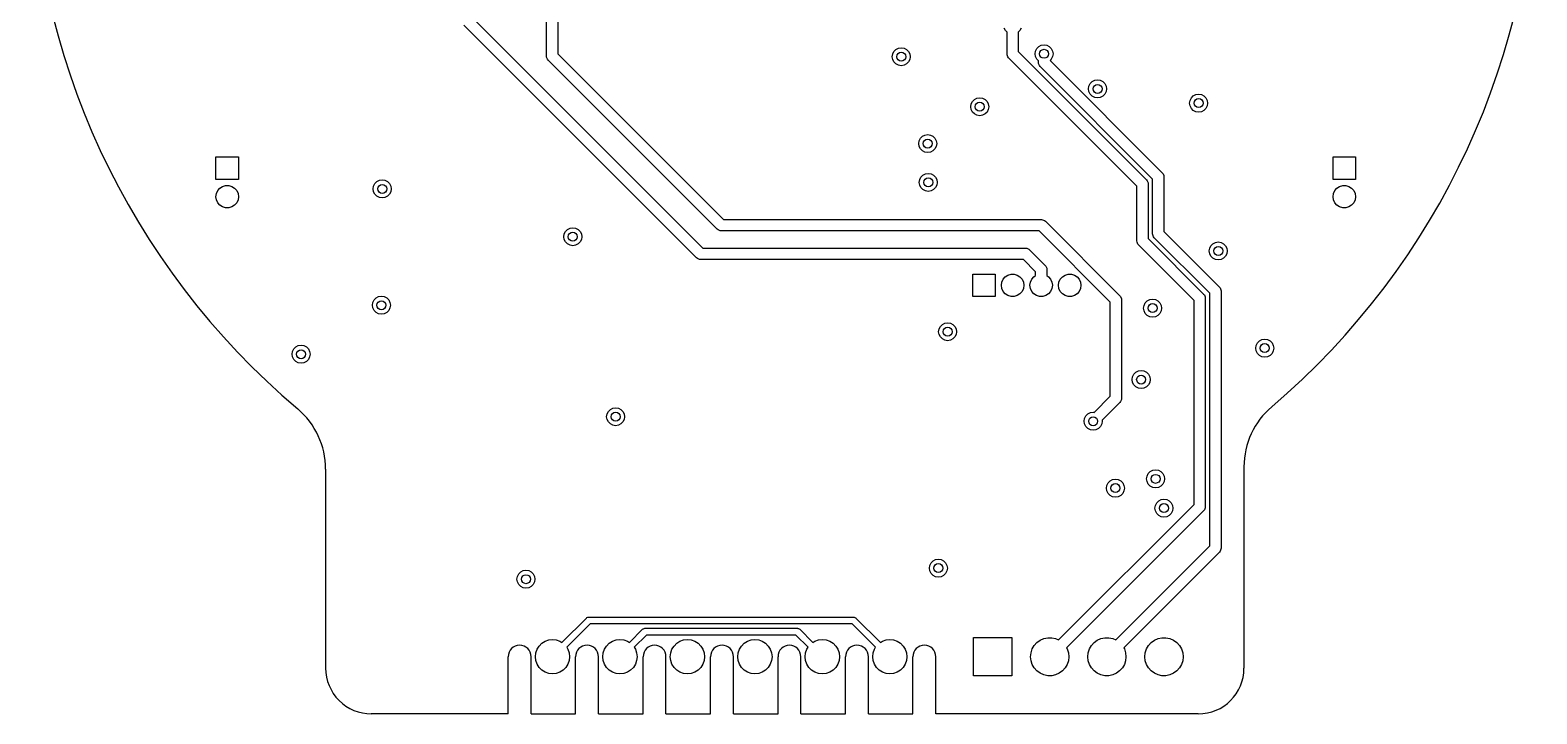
# Model space of a CAD drawing. Extents: x 116 to 183, y -110.2 to -37.6.
# Drawn here: x 116 to 183, y -110.2 to -79.8 of the extents above; entities that cross this region are included whole.
import ezdxf

# ---------------------------------------------------------------- set-up
doc = ezdxf.new("R2010")
doc.units = 0
doc.layers.add('BLACK', color=7, linetype='CONTINUOUS')

msp = doc.modelspace()

# ---------------------------------------------------------------- linework, layer by layer
at = {"layer": 'BLACK', "linetype": 'CONTINUOUS'}
for p, q in [((138.914091, -80.998091), (138.914091, -76.435909)), ((139.414091, -76.597768), (139.414091, -80.894537)), ((145.587223, -89.965777), (135.241013, -79.619567)), ((135.741406, -79.412852), (145.867554, -89.539)), ((159.315393, -79.864114), (159.258577, -79.752607)), ((159.389, -79.937721), (159.315393, -79.864114)), ((159.389, -80.899), (159.389, -79.937721)), ((159.962607, -79.864114), (159.889, -79.937721)), ((159.889, -79.937721), (159.889, -80.795446)), ((160.019423, -79.752607), (159.962607, -79.864114)), ((138.918895, -81.046864), (138.914091, -80.998091)), ((138.956224, -81.136984), (138.918895, -81.046864)), ((139.414091, -80.894537), (146.788553, -88.269)), ((154.286, -81.026), (154.305577, -80.902393)), ((154.305577, -81.149607), (154.286, -81.026)), ((154.305577, -80.902393), (154.362393, -80.790886)), ((154.362393, -80.790886), (154.450886, -80.702393)), ((154.450886, -80.702393), (154.562393, -80.645577)), ((154.562393, -80.645577), (154.686, -80.626)), ((154.686, -80.626), (154.809607, -80.645577)), ((154.809607, -80.645577), (154.921114, -80.702393)), ((154.921114, -80.702393), (155.009607, -80.790886)), ((155.009607, -80.790886), (155.066423, -80.902393)), ((155.066423, -80.902393), (155.086, -81.026)), ((155.086, -81.026), (155.066423, -81.149607)), ((159.393804, -80.947773), (159.389, -80.899)), ((159.431133, -81.037893), (159.393804, -80.947773)), ((159.431137, -81.037897), (159.431133, -81.037893)), ((159.462223, -81.075777), (159.431137, -81.037897)), ((159.889, -80.795446), (165.592777, -86.499223)), ((160.636, -80.899), (160.655577, -80.775393)), ((160.655577, -81.022607), (160.636, -80.899)), ((160.655577, -80.775393), (160.712393, -80.663886)), ((160.712393, -81.134114), (160.655577, -81.022607)), ((160.712393, -80.663886), (160.800886, -80.575393)), ((160.800886, -80.575393), (160.912393, -80.518577)), ((160.912393, -80.518577), (161.036, -80.499)), ((161.036, -80.499), (161.159607, -80.518577)), ((161.159607, -80.518577), (161.271114, -80.575393)), ((161.271114, -80.575393), (161.359607, -80.663886)), ((161.359607, -80.663886), (161.416423, -80.775393)), ((161.416423, -81.022607), (161.359607, -81.134114)), ((161.416423, -80.775393), (161.436, -80.899)), ((161.436, -80.899), (161.416423, -81.022607)), ((138.956228, -81.136988), (138.956224, -81.136984)), ((138.987314, -81.174868), (138.956228, -81.136988)), ((146.508224, -88.695777), (138.987314, -81.174868)), ((154.362393, -81.261114), (154.305577, -81.149607)), ((154.450886, -81.349607), (154.362393, -81.261114)), ((154.562393, -81.406423), (154.450886, -81.349607)), ((154.686, -81.426), (154.562393, -81.406423)), ((154.809607, -81.406423), (154.686, -81.426)), ((154.921114, -81.349607), (154.809607, -81.406423)), ((155.009607, -81.261114), (154.921114, -81.349607)), ((155.066423, -81.149607), (155.009607, -81.261114)), ((165.166, -86.779554), (159.462223, -81.075777)), ((160.786, -81.207721), (160.712393, -81.134114)), ((160.786, -81.28), (160.786, -81.207721)), ((160.790804, -81.328773), (160.786, -81.28)), ((160.828133, -81.418893), (160.790804, -81.328773)), ((160.828137, -81.418897), (160.828133, -81.418893)), ((160.859223, -81.456777), (160.828137, -81.418897)), ((165.866, -86.463554), (160.859223, -81.456777)), ((161.359607, -81.134114), (161.301637, -81.192083)), ((161.301637, -81.192083), (166.292777, -86.183223)), ((163.015041, -82.456959), (163.034618, -82.333352)), ((163.034618, -82.333352), (163.091434, -82.221845)), ((163.091434, -82.221845), (163.179927, -82.133352)), ((163.179927, -82.133352), (163.291434, -82.076536)), ((163.291434, -82.076536), (163.415041, -82.056959)), ((163.415041, -82.056959), (163.538648, -82.076536)), ((163.538648, -82.076536), (163.650155, -82.133352)), ((163.650155, -82.133352), (163.738648, -82.221845)), ((163.738648, -82.221845), (163.795464, -82.333352)), ((163.795464, -82.333352), (163.815041, -82.456959)), ((157.796577, -83.126393), (157.853393, -83.014886)), ((157.853393, -83.014886), (157.941886, -82.926393)), ((157.941886, -82.926393), (158.053393, -82.869577)), ((158.053393, -82.869577), (158.177, -82.85)), ((158.177, -82.85), (158.300607, -82.869577)), ((158.300607, -82.869577), (158.412114, -82.926393)), ((158.412114, -82.926393), (158.500607, -83.014886)), ((158.500607, -83.014886), (158.557423, -83.126393)), ((163.034618, -82.580566), (163.015041, -82.456959)), ((163.091434, -82.692073), (163.034618, -82.580566)), ((163.179927, -82.780566), (163.091434, -82.692073)), ((163.291434, -82.837382), (163.179927, -82.780566)), ((163.415041, -82.856959), (163.291434, -82.837382)), ((163.538648, -82.837382), (163.415041, -82.856959)), ((163.650155, -82.780566), (163.538648, -82.837382)), ((163.738648, -82.692073), (163.650155, -82.780566)), ((163.795464, -82.580566), (163.738648, -82.692073)), ((163.815041, -82.456959), (163.795464, -82.580566)), ((167.5095, -83.0905), (167.529077, -82.966893)), ((167.529077, -82.966893), (167.585893, -82.855386)), ((167.585893, -82.855386), (167.674386, -82.766893)), ((167.674386, -82.766893), (167.785893, -82.710077)), ((167.785893, -82.710077), (167.9095, -82.6905)), ((167.9095, -82.6905), (168.033107, -82.710077)), ((168.033107, -82.710077), (168.144614, -82.766893)), ((168.144614, -82.766893), (168.233107, -82.855386)), ((168.233107, -82.855386), (168.289923, -82.966893)), ((168.289923, -82.966893), (168.3095, -83.0905)), ((157.777, -83.25), (157.796577, -83.126393)), ((157.796577, -83.373607), (157.777, -83.25)), ((157.853393, -83.485114), (157.796577, -83.373607)), ((157.941886, -83.573607), (157.853393, -83.485114)), ((158.053393, -83.630423), (157.941886, -83.573607)), ((158.177, -83.65), (158.053393, -83.630423)), ((158.300607, -83.630423), (158.177, -83.65)), ((158.412114, -83.573607), (158.300607, -83.630423)), ((158.500607, -83.485114), (158.412114, -83.573607)), ((158.557423, -83.373607), (158.500607, -83.485114)), ((158.557423, -83.126393), (158.577, -83.25)), ((158.577, -83.25), (158.557423, -83.373607)), ((167.529077, -83.214107), (167.5095, -83.0905)), ((167.585893, -83.325614), (167.529077, -83.214107)), ((167.674386, -83.414107), (167.585893, -83.325614)), ((167.785893, -83.470923), (167.674386, -83.414107)), ((167.9095, -83.4905), (167.785893, -83.470923)), ((168.033107, -83.470923), (167.9095, -83.4905)), ((168.144614, -83.414107), (168.033107, -83.470923)), ((168.233107, -83.325614), (168.144614, -83.414107)), ((168.289923, -83.214107), (168.233107, -83.325614)), ((168.3095, -83.0905), (168.289923, -83.214107)), ((155.4625, -84.8875), (155.482077, -84.763893)), ((155.482077, -85.011107), (155.4625, -84.8875)), ((155.482077, -84.763893), (155.538893, -84.652386)), ((155.538893, -85.122614), (155.482077, -85.011107)), ((155.538893, -84.652386), (155.627386, -84.563893)), ((155.627386, -84.563893), (155.738893, -84.507077)), ((155.738893, -84.507077), (155.8625, -84.4875)), ((155.8625, -84.4875), (155.986107, -84.507077)), ((155.986107, -84.507077), (156.097614, -84.563893)), ((156.097614, -84.563893), (156.186107, -84.652386)), ((156.186107, -84.652386), (156.242923, -84.763893)), ((156.242923, -85.011107), (156.186107, -85.122614)), ((156.242923, -84.763893), (156.2625, -84.8875)), ((156.2625, -84.8875), (156.242923, -85.011107)), ((124.214, -86.479), (124.214, -85.479)), ((124.214, -85.479), (125.214, -85.479)), ((125.214, -85.479), (125.214, -86.479)), ((155.627386, -85.211107), (155.538893, -85.122614)), ((155.738893, -85.267923), (155.627386, -85.211107)), ((155.8625, -85.2875), (155.738893, -85.267923)), ((155.986107, -85.267923), (155.8625, -85.2875)), ((156.097614, -85.211107), (155.986107, -85.267923)), ((156.186107, -85.122614), (156.097614, -85.211107)), ((173.887, -86.479), (173.887, -85.479)), ((173.887, -85.479), (174.887, -85.479)), ((174.887, -85.479), (174.887, -86.479)), ((155.507077, -86.488893), (155.563893, -86.377386)), ((155.563893, -86.377386), (155.652386, -86.288893)), ((155.652386, -86.288893), (155.763893, -86.232077)), ((155.763893, -86.232077), (155.8875, -86.2125)), ((155.8875, -86.2125), (156.011107, -86.232077)), ((156.011107, -86.232077), (156.122614, -86.288893)), ((156.122614, -86.288893), (156.211107, -86.377386)), ((156.211107, -86.377386), (156.267923, -86.488893)), ((166.292777, -86.183223), (166.323868, -86.221108)), ((166.323868, -86.221108), (166.328411, -86.232077)), ((166.328411, -86.232077), (166.361196, -86.311227)), ((166.361196, -86.311227), (166.366, -86.36)), ((166.366, -86.36), (166.366, -88.796446)), ((125.214, -86.479), (124.214, -86.479)), ((124.234254, -87.108134), (124.293373, -86.97868)), ((124.293373, -86.97868), (124.38657, -86.871125)), ((124.38657, -86.871125), (124.506292, -86.794184)), ((124.506292, -86.794184), (124.642843, -86.754089)), ((124.642843, -86.754089), (124.785157, -86.754089)), ((124.785157, -86.754089), (124.921708, -86.794184)), ((124.921708, -86.794184), (125.04143, -86.871125)), ((125.04143, -86.871125), (125.134627, -86.97868)), ((125.134627, -86.97868), (125.193746, -87.108134)), ((131.205686, -86.902231), (131.225263, -86.778624)), ((131.225263, -87.025838), (131.205686, -86.902231)), ((131.225263, -86.778624), (131.282079, -86.667117)), ((131.282079, -87.137345), (131.225263, -87.025838)), ((131.282079, -86.667117), (131.370572, -86.578624)), ((131.370572, -86.578624), (131.482079, -86.521808)), ((131.482079, -86.521808), (131.605686, -86.502231)), ((131.605686, -86.502231), (131.729293, -86.521808)), ((131.729293, -86.521808), (131.8408, -86.578624)), ((131.8408, -86.578624), (131.929293, -86.667117)), ((131.929293, -86.667117), (131.986109, -86.778624)), ((131.986109, -87.025838), (131.929293, -87.137345)), ((131.986109, -86.778624), (132.005686, -86.902231)), ((132.005686, -86.902231), (131.986109, -87.025838)), ((155.4875, -86.6125), (155.507077, -86.488893)), ((155.507077, -86.736107), (155.4875, -86.6125)), ((155.563893, -86.847614), (155.507077, -86.736107)), ((155.652386, -86.936107), (155.563893, -86.847614)), ((155.763893, -86.992923), (155.652386, -86.936107)), ((155.8875, -87.0125), (155.763893, -86.992923)), ((156.011107, -86.992923), (155.8875, -87.0125)), ((156.122614, -86.936107), (156.011107, -86.992923)), ((156.211107, -86.847614), (156.122614, -86.936107)), ((156.267923, -86.736107), (156.211107, -86.847614)), ((156.267923, -86.488893), (156.2875, -86.6125)), ((156.2875, -86.6125), (156.267923, -86.736107)), ((165.166, -89.216), (165.166, -86.779554)), ((165.592777, -86.499223), (165.623868, -86.537108)), ((165.623868, -86.537108), (165.661197, -86.627228)), ((165.661197, -86.627228), (165.661197, -86.627237)), ((165.661197, -86.627237), (165.666, -86.676)), ((165.666, -86.676), (165.666, -89.112446)), ((165.866, -88.9), (165.866, -86.463554)), ((174.887, -86.479), (173.887, -86.479)), ((173.907254, -87.108134), (173.966373, -86.97868)), ((173.966373, -86.97868), (174.05957, -86.871125)), ((174.05957, -86.871125), (174.179292, -86.794184)), ((174.179292, -86.794184), (174.315843, -86.754089)), ((174.315843, -86.754089), (174.458157, -86.754089)), ((174.458157, -86.754089), (174.594708, -86.794184)), ((174.594708, -86.794184), (174.71443, -86.871125)), ((174.71443, -86.871125), (174.807627, -86.97868)), ((174.807627, -86.97868), (174.866746, -87.108134)), ((124.214, -87.249), (124.234254, -87.108134)), ((124.234254, -87.389866), (124.214, -87.249)), ((124.293373, -87.51932), (124.234254, -87.389866)), ((124.38657, -87.626875), (124.293373, -87.51932)), ((124.506292, -87.703816), (124.38657, -87.626875)), ((124.642843, -87.743911), (124.506292, -87.703816)), ((124.785157, -87.743911), (124.642843, -87.743911)), ((124.921708, -87.703816), (124.785157, -87.743911)), ((125.04143, -87.626875), (124.921708, -87.703816)), ((125.134627, -87.51932), (125.04143, -87.626875)), ((125.193746, -87.389866), (125.134627, -87.51932)), ((125.193746, -87.108134), (125.214, -87.249)), ((125.214, -87.249), (125.193746, -87.389866)), ((131.370572, -87.225838), (131.282079, -87.137345)), ((131.482079, -87.282654), (131.370572, -87.225838)), ((131.605686, -87.302231), (131.482079, -87.282654)), ((131.729293, -87.282654), (131.605686, -87.302231)), ((131.8408, -87.225838), (131.729293, -87.282654)), ((131.929293, -87.137345), (131.8408, -87.225838)), ((173.887, -87.249), (173.907254, -87.108134)), ((173.907254, -87.389866), (173.887, -87.249)), ((173.966373, -87.51932), (173.907254, -87.389866)), ((174.05957, -87.626875), (173.966373, -87.51932)), ((174.179292, -87.703816), (174.05957, -87.626875)), ((174.315843, -87.743911), (174.179292, -87.703816)), ((174.458157, -87.743911), (174.315843, -87.743911)), ((174.594708, -87.703816), (174.458157, -87.743911)), ((174.71443, -87.626875), (174.594708, -87.703816)), ((174.807627, -87.51932), (174.71443, -87.626875)), ((174.866746, -87.389866), (174.807627, -87.51932)), ((174.866746, -87.108134), (174.887, -87.249)), ((174.887, -87.249), (174.866746, -87.389866)), ((146.788553, -88.269), (160.919, -88.269)), ((160.919, -88.269), (160.967773, -88.273804)), ((160.967773, -88.273804), (161.057893, -88.311133)), ((161.057893, -88.311133), (161.057897, -88.311137)), ((161.057897, -88.311137), (161.095777, -88.342223)), ((161.095777, -88.342223), (164.408276, -91.654723)), ((139.681, -89.027), (139.700577, -88.903393)), ((139.700577, -89.150607), (139.681, -89.027)), ((139.700577, -88.903393), (139.757393, -88.791886)), ((139.757393, -88.791886), (139.845886, -88.703393)), ((139.845886, -88.703393), (139.957393, -88.646577)), ((139.957393, -88.646577), (140.081, -88.627)), ((140.081, -88.627), (140.204607, -88.646577)), ((140.204607, -88.646577), (140.316114, -88.703393)), ((140.316114, -88.703393), (140.404607, -88.791886)), ((140.404607, -88.791886), (140.461423, -88.903393)), ((140.461423, -88.903393), (140.481, -89.027)), ((140.481, -89.027), (140.461423, -89.150607)), ((146.546108, -88.726868), (146.508224, -88.695777)), ((146.636228, -88.764197), (146.546108, -88.726868)), ((146.636237, -88.764197), (146.636228, -88.764197)), ((146.685, -88.769), (146.636237, -88.764197)), ((160.815446, -88.769), (146.685, -88.769)), ((163.9815, -91.935053), (160.815446, -88.769)), ((165.870804, -88.948773), (165.866, -88.9)), ((165.908133, -89.038893), (165.870804, -88.948773)), ((165.908137, -89.038897), (165.908133, -89.038893)), ((165.939223, -89.076777), (165.908137, -89.038897)), ((168.406, -91.543553), (165.939223, -89.076777)), ((166.366, -88.796446), (168.832776, -91.263223)), ((139.757393, -89.262114), (139.700577, -89.150607)), ((139.845886, -89.350607), (139.757393, -89.262114)), ((139.957393, -89.407423), (139.845886, -89.350607)), ((140.081, -89.427), (139.957393, -89.407423)), ((140.204607, -89.407423), (140.081, -89.427)), ((140.316114, -89.350607), (140.204607, -89.407423)), ((140.404607, -89.262114), (140.316114, -89.350607)), ((140.461423, -89.150607), (140.404607, -89.262114)), ((145.867554, -89.539), (160.219106, -89.539)), ((160.219106, -89.539), (160.267879, -89.543804)), ((160.267879, -89.543804), (160.357999, -89.581133)), ((160.357999, -89.581133), (160.358003, -89.581137)), ((160.358003, -89.581137), (160.395883, -89.612223)), ((160.395883, -89.612223), (161.085776, -90.302117)), ((165.170804, -89.264773), (165.166, -89.216)), ((165.208133, -89.354893), (165.170804, -89.264773)), ((165.208137, -89.354897), (165.208133, -89.354893)), ((165.239223, -89.392777), (165.208137, -89.354897)), ((167.706, -91.859553), (165.239223, -89.392777)), ((165.666, -89.112446), (168.132776, -91.579223)), ((168.383, -89.662), (168.402577, -89.538393)), ((168.402577, -89.785607), (168.383, -89.662)), ((168.402577, -89.538393), (168.459393, -89.426886)), ((168.459393, -89.426886), (168.547886, -89.338393)), ((168.547886, -89.338393), (168.659393, -89.281577)), ((168.659393, -89.281577), (168.783, -89.262)), ((168.783, -89.262), (168.906607, -89.281577)), ((168.906607, -89.281577), (169.018114, -89.338393)), ((169.018114, -89.338393), (169.106607, -89.426886)), ((169.106607, -89.426886), (169.163423, -89.538393)), ((169.163423, -89.538393), (169.183, -89.662)), ((169.183, -89.662), (169.163423, -89.785607)), ((145.625102, -89.996862), (145.587223, -89.965777)), ((145.625107, -89.996867), (145.625102, -89.996862)), ((145.715227, -90.034196), (145.625107, -89.996867)), ((145.764, -90.039), (145.715227, -90.034196)), ((160.115552, -90.039), (145.764, -90.039)), ((160.659, -90.582447), (160.115552, -90.039)), ((161.085776, -90.302117), (161.116862, -90.339996)), ((161.116862, -90.339996), (161.116867, -90.340001)), ((161.116867, -90.340001), (161.154196, -90.430121)), ((161.154196, -90.430121), (161.159, -90.478894)), ((168.459393, -89.897114), (168.402577, -89.785607)), ((168.547886, -89.985607), (168.459393, -89.897114)), ((168.659393, -90.042423), (168.547886, -89.985607)), ((168.783, -90.062), (168.659393, -90.042423)), ((168.906607, -90.042423), (168.783, -90.062)), ((169.018114, -89.985607), (168.906607, -90.042423)), ((169.106607, -89.897114), (169.018114, -89.985607)), ((169.163423, -89.785607), (169.106607, -89.897114)), ((157.869, -91.686), (157.869, -90.686)), ((157.869, -90.686), (158.869, -90.686)), ((158.869, -90.686), (158.869, -91.686)), ((159.139, -91.186), (159.159254, -91.045134)), ((159.159254, -91.045134), (159.218373, -90.91568)), ((159.218373, -90.91568), (159.31157, -90.808125)), ((159.31157, -90.808125), (159.431292, -90.731184)), ((159.431292, -90.731184), (159.567843, -90.691089)), ((159.567843, -90.691089), (159.710157, -90.691089)), ((159.710157, -90.691089), (159.846708, -90.731184)), ((159.846708, -90.731184), (159.96643, -90.808125)), ((159.96643, -90.808125), (160.059627, -90.91568)), ((160.059627, -90.91568), (160.118746, -91.045134)), ((160.118746, -91.045134), (160.139, -91.186)), ((160.409, -91.186), (160.429254, -91.045134)), ((160.429254, -91.045134), (160.488373, -90.91568)), ((160.488373, -90.91568), (160.58157, -90.808125)), ((160.58157, -90.808125), (160.659, -90.758363)), ((160.659, -90.758363), (160.659, -90.582447)), ((161.159, -90.478894), (161.159, -90.758363)), ((161.159, -90.758363), (161.23643, -90.808125)), ((161.23643, -90.808125), (161.329627, -90.91568)), ((161.329627, -90.91568), (161.388746, -91.045134)), ((161.388746, -91.045134), (161.409, -91.186)), ((161.679, -91.186), (161.699254, -91.045134)), ((161.699254, -91.045134), (161.758373, -90.91568)), ((161.758373, -90.91568), (161.85157, -90.808125)), ((161.85157, -90.808125), (161.971292, -90.731184)), ((161.971292, -90.731184), (162.107843, -90.691089)), ((162.107843, -90.691089), (162.250157, -90.691089)), ((162.250157, -90.691089), (162.386708, -90.731184)), ((162.386708, -90.731184), (162.50643, -90.808125)), ((162.50643, -90.808125), (162.599627, -90.91568)), ((162.599627, -90.91568), (162.658746, -91.045134)), ((162.658746, -91.045134), (162.679, -91.186)), ((131.248393, -91.836886), (131.336886, -91.748393)), ((131.336886, -91.748393), (131.448393, -91.691577)), ((131.448393, -91.691577), (131.572, -91.672)), ((131.572, -91.672), (131.695607, -91.691577)), ((131.695607, -91.691577), (131.807114, -91.748393)), ((131.807114, -91.748393), (131.895607, -91.836886)), ((158.869, -91.686), (157.869, -91.686)), ((159.159254, -91.326866), (159.139, -91.186)), ((159.218373, -91.45632), (159.159254, -91.326866)), ((159.31157, -91.563875), (159.218373, -91.45632)), ((159.431292, -91.640816), (159.31157, -91.563875)), ((159.567843, -91.680911), (159.431292, -91.640816)), ((159.710157, -91.680911), (159.567843, -91.680911)), ((159.846708, -91.640816), (159.710157, -91.680911)), ((159.96643, -91.563875), (159.846708, -91.640816)), ((160.059627, -91.45632), (159.96643, -91.563875)), ((160.118746, -91.326866), (160.059627, -91.45632)), ((160.139, -91.186), (160.118746, -91.326866)), ((160.429254, -91.326866), (160.409, -91.186)), ((160.488373, -91.45632), (160.429254, -91.326866)), ((160.58157, -91.563875), (160.488373, -91.45632)), ((160.701292, -91.640816), (160.58157, -91.563875)), ((160.837843, -91.680911), (160.701292, -91.640816)), ((160.980157, -91.680911), (160.837843, -91.680911)), ((161.116708, -91.640816), (160.980157, -91.680911)), ((161.23643, -91.563875), (161.116708, -91.640816)), ((161.329627, -91.45632), (161.23643, -91.563875)), ((161.388746, -91.326866), (161.329627, -91.45632)), ((161.409, -91.186), (161.388746, -91.326866)), ((161.699254, -91.326866), (161.679, -91.186)), ((161.758373, -91.45632), (161.699254, -91.326866)), ((161.85157, -91.563875), (161.758373, -91.45632)), ((161.971292, -91.640816), (161.85157, -91.563875)), ((162.107843, -91.680911), (161.971292, -91.640816)), ((162.250157, -91.680911), (162.107843, -91.680911)), ((162.386708, -91.640816), (162.250157, -91.680911)), ((162.50643, -91.563875), (162.386708, -91.640816)), ((162.599627, -91.45632), (162.50643, -91.563875)), ((162.658746, -91.326866), (162.599627, -91.45632)), ((162.679, -91.186), (162.658746, -91.326866)), ((164.408276, -91.654723), (164.439362, -91.692602)), ((164.439362, -91.692602), (164.439367, -91.692607)), ((164.439367, -91.692607), (164.476696, -91.782727)), ((164.476696, -91.782727), (164.4815, -91.8315)), ((168.132776, -91.579223), (168.163862, -91.617102)), ((168.163862, -91.617102), (168.163867, -91.617107)), ((168.163867, -91.617107), (168.201196, -91.707227)), ((168.201196, -91.707227), (168.206, -91.756)), ((168.206, -91.756), (168.206, -101.03)), ((168.406, -102.766446), (168.406, -91.543553)), ((168.832776, -91.263223), (168.863862, -91.301102)), ((168.863862, -91.301102), (168.863867, -91.301107)), ((168.863867, -91.301107), (168.901196, -91.391227)), ((168.901196, -91.391227), (168.906, -91.44)), ((168.906, -91.44), (168.906, -102.87)), ((131.172, -92.072), (131.191577, -91.948393)), ((131.191577, -92.195607), (131.172, -92.072)), ((131.191577, -91.948393), (131.248393, -91.836886)), ((131.248393, -92.307114), (131.191577, -92.195607)), ((131.336886, -92.395607), (131.248393, -92.307114)), ((131.448393, -92.452423), (131.336886, -92.395607)), ((131.572, -92.472), (131.448393, -92.452423)), ((131.695607, -92.452423), (131.572, -92.472)), ((131.807114, -92.395607), (131.695607, -92.452423)), ((131.895607, -92.307114), (131.807114, -92.395607)), ((131.895607, -91.836886), (131.952423, -91.948393)), ((131.952423, -92.195607), (131.895607, -92.307114)), ((131.952423, -91.948393), (131.972, -92.072)), ((131.972, -92.072), (131.952423, -92.195607)), ((163.9815, -96.113946), (163.9815, -91.935053)), ((164.4815, -91.8315), (164.4815, -96.2175)), ((165.462, -92.202), (165.481577, -92.078393)), ((165.481577, -92.325607), (165.462, -92.202)), ((165.481577, -92.078393), (165.538393, -91.966886)), ((165.538393, -92.437114), (165.481577, -92.325607)), ((165.538393, -91.966886), (165.626886, -91.878393)), ((165.626886, -92.525607), (165.538393, -92.437114)), ((165.626886, -91.878393), (165.738393, -91.821577)), ((165.738393, -91.821577), (165.862, -91.802)), ((165.862, -91.802), (165.985607, -91.821577)), ((165.985607, -91.821577), (166.097114, -91.878393)), ((166.097114, -91.878393), (166.185607, -91.966886)), ((166.185607, -92.437114), (166.097114, -92.525607)), ((166.185607, -91.966886), (166.242423, -92.078393)), ((166.242423, -92.325607), (166.185607, -92.437114)), ((166.242423, -92.078393), (166.262, -92.202)), ((166.262, -92.202), (166.242423, -92.325607)), ((167.706, -100.926446), (167.706, -91.859553)), ((156.35, -93.25), (156.369577, -93.126393)), ((156.369577, -93.126393), (156.426393, -93.014886)), ((156.426393, -93.014886), (156.514886, -92.926393)), ((156.514886, -92.926393), (156.626393, -92.869577)), ((156.626393, -92.869577), (156.75, -92.85)), ((156.75, -92.85), (156.873607, -92.869577)), ((156.873607, -92.869577), (156.985114, -92.926393)), ((156.985114, -92.926393), (157.073607, -93.014886)), ((157.073607, -93.014886), (157.130423, -93.126393)), ((157.130423, -93.126393), (157.15, -93.25)), ((165.738393, -92.582423), (165.626886, -92.525607)), ((165.862, -92.602), (165.738393, -92.582423)), ((165.985607, -92.582423), (165.862, -92.602)), ((166.097114, -92.525607), (165.985607, -92.582423)), ((156.369577, -93.373607), (156.35, -93.25)), ((156.426393, -93.485114), (156.369577, -93.373607)), ((156.514886, -93.573607), (156.426393, -93.485114)), ((156.626393, -93.630423), (156.514886, -93.573607)), ((156.75, -93.65), (156.626393, -93.630423)), ((156.873607, -93.630423), (156.75, -93.65)), ((156.985114, -93.573607), (156.873607, -93.630423)), ((157.073607, -93.485114), (156.985114, -93.573607)), ((157.130423, -93.373607), (157.073607, -93.485114)), ((157.15, -93.25), (157.130423, -93.373607)), ((170.469577, -93.856393), (170.526393, -93.744886)), ((170.526393, -93.744886), (170.614886, -93.656393)), ((170.614886, -93.656393), (170.726393, -93.599577)), ((170.726393, -93.599577), (170.85, -93.58)), ((170.85, -93.58), (170.973607, -93.599577)), ((170.973607, -93.599577), (171.085114, -93.656393)), ((171.085114, -93.656393), (171.173607, -93.744886)), ((171.173607, -93.744886), (171.230423, -93.856393)), ((127.6, -94.25), (127.619577, -94.126393)), ((127.619577, -94.373607), (127.6, -94.25)), ((127.619577, -94.126393), (127.676393, -94.014886)), ((127.676393, -94.485114), (127.619577, -94.373607)), ((127.676393, -94.014886), (127.764886, -93.926393)), ((127.764886, -93.926393), (127.876393, -93.869577)), ((127.876393, -93.869577), (128, -93.85)), ((128, -93.85), (128.123607, -93.869577)), ((128.123607, -93.869577), (128.235114, -93.926393)), ((128.235114, -93.926393), (128.323607, -94.014886)), ((128.323607, -94.014886), (128.380423, -94.126393)), ((128.380423, -94.373607), (128.323607, -94.485114)), ((128.380423, -94.126393), (128.4, -94.25)), ((128.4, -94.25), (128.380423, -94.373607)), ((170.45, -93.98), (170.469577, -93.856393)), ((170.469577, -94.103607), (170.45, -93.98)), ((170.526393, -94.215114), (170.469577, -94.103607)), ((170.614886, -94.303607), (170.526393, -94.215114)), ((170.726393, -94.360423), (170.614886, -94.303607)), ((170.85, -94.38), (170.726393, -94.360423)), ((170.973607, -94.360423), (170.85, -94.38)), ((171.085114, -94.303607), (170.973607, -94.360423)), ((171.173607, -94.215114), (171.085114, -94.303607)), ((171.230423, -94.103607), (171.173607, -94.215114)), ((171.230423, -93.856393), (171.25, -93.98)), ((171.25, -93.98), (171.230423, -94.103607)), ((127.764886, -94.573607), (127.676393, -94.485114)), ((127.876393, -94.630423), (127.764886, -94.573607)), ((128, -94.65), (127.876393, -94.630423)), ((128.123607, -94.630423), (128, -94.65)), ((128.235114, -94.573607), (128.123607, -94.630423)), ((128.323607, -94.485114), (128.235114, -94.573607)), ((165.030393, -95.141886), (165.118886, -95.053393)), ((165.118886, -95.053393), (165.230393, -94.996577)), ((165.230393, -94.996577), (165.354, -94.977)), ((165.354, -94.977), (165.477607, -94.996577)), ((165.477607, -94.996577), (165.589114, -95.053393)), ((165.589114, -95.053393), (165.677607, -95.141886)), ((164.954, -95.377), (164.973577, -95.253393)), ((164.973577, -95.500607), (164.954, -95.377)), ((164.973577, -95.253393), (165.030393, -95.141886)), ((165.030393, -95.612114), (164.973577, -95.500607)), ((165.118886, -95.700607), (165.030393, -95.612114)), ((165.230393, -95.757423), (165.118886, -95.700607)), ((165.354, -95.777), (165.230393, -95.757423)), ((165.477607, -95.757423), (165.354, -95.777)), ((165.589114, -95.700607), (165.477607, -95.757423)), ((165.677607, -95.612114), (165.589114, -95.700607)), ((165.677607, -95.141886), (165.734423, -95.253393)), ((165.734423, -95.500607), (165.677607, -95.612114)), ((165.734423, -95.253393), (165.754, -95.377)), ((165.754, -95.377), (165.734423, -95.500607)), ((163.260595, -96.83485), (163.9815, -96.113946)), ((164.408277, -96.394277), (163.614149, -97.188404)), ((164.439368, -96.356392), (164.408277, -96.394277)), ((164.476696, -96.266272), (164.439368, -96.356392)), ((164.4815, -96.2175), (164.476696, -96.266272)), ((141.586, -97.028), (141.605577, -96.904393)), ((141.605577, -97.151607), (141.586, -97.028)), ((141.605577, -96.904393), (141.662393, -96.792886)), ((141.662393, -96.792886), (141.750886, -96.704393)), ((141.750886, -96.704393), (141.862393, -96.647577)), ((141.862393, -96.647577), (141.986, -96.628)), ((141.986, -96.628), (142.109607, -96.647577)), ((142.109607, -96.647577), (142.221114, -96.704393)), ((142.221114, -96.704393), (142.309607, -96.792886)), ((142.309607, -96.792886), (142.366423, -96.904393)), ((142.366423, -96.904393), (142.386, -97.028)), ((142.386, -97.028), (142.366423, -97.151607)), ((162.8205, -97.2285), (162.840077, -97.104893)), ((162.840077, -97.104893), (162.896893, -96.993386)), ((162.896893, -96.993386), (162.985386, -96.904893)), ((162.985386, -96.904893), (163.096893, -96.848077)), ((163.096893, -96.848077), (163.2205, -96.8285)), ((163.2205, -96.8285), (163.260595, -96.83485)), ((141.662393, -97.263114), (141.605577, -97.151607)), ((141.750886, -97.351607), (141.662393, -97.263114)), ((141.862393, -97.408423), (141.750886, -97.351607)), ((141.986, -97.428), (141.862393, -97.408423)), ((142.109607, -97.408423), (141.986, -97.428)), ((142.221114, -97.351607), (142.109607, -97.408423)), ((142.309607, -97.263114), (142.221114, -97.351607)), ((142.366423, -97.151607), (142.309607, -97.263114)), ((162.840077, -97.352107), (162.8205, -97.2285)), ((162.896893, -97.463614), (162.840077, -97.352107)), ((162.985386, -97.552107), (162.896893, -97.463614)), ((163.096893, -97.608923), (162.985386, -97.552107)), ((163.2205, -97.6285), (163.096893, -97.608923)), ((163.344107, -97.608923), (163.2205, -97.6285)), ((163.455614, -97.552107), (163.344107, -97.608923)), ((163.544107, -97.463614), (163.455614, -97.552107)), ((163.600923, -97.352107), (163.544107, -97.463614)), ((163.6205, -97.2285), (163.600923, -97.352107)), ((163.614149, -97.188404), (163.6205, -97.2285)), ((129.089859, -99.356597), (129.089859, -108.204)), ((163.975886, -99.879393), (164.087393, -99.822577)), ((164.087393, -99.822577), (164.211, -99.803)), ((164.211, -99.803), (164.334607, -99.822577)), ((164.334607, -99.822577), (164.446114, -99.879393)), ((165.594729, -99.790084), (165.614306, -99.666477)), ((165.614306, -99.913691), (165.594729, -99.790084)), ((165.614306, -99.666477), (165.671122, -99.55497)), ((165.671122, -99.55497), (165.759615, -99.466477)), ((165.759615, -99.466477), (165.871122, -99.409661)), ((165.871122, -99.409661), (165.994729, -99.390084)), ((165.994729, -99.390084), (166.118336, -99.409661)), ((166.118336, -99.409661), (166.229843, -99.466477)), ((166.229843, -99.466477), (166.318336, -99.55497)), ((166.318336, -99.55497), (166.375152, -99.666477)), ((166.375152, -99.666477), (166.394729, -99.790084)), ((166.394729, -99.790084), (166.375152, -99.913691)), ((169.927313, -99.254504), (169.927313, -108.204)), ((163.811, -100.203), (163.830577, -100.079393)), ((163.830577, -100.326607), (163.811, -100.203)), ((163.830577, -100.079393), (163.887393, -99.967886)), ((163.887393, -100.438114), (163.830577, -100.326607)), ((163.887393, -99.967886), (163.975886, -99.879393)), ((163.975886, -100.526607), (163.887393, -100.438114)), ((164.446114, -99.879393), (164.534607, -99.967886)), ((164.534607, -100.438114), (164.446114, -100.526607)), ((164.534607, -99.967886), (164.591423, -100.079393)), ((164.591423, -100.326607), (164.534607, -100.438114)), ((164.591423, -100.079393), (164.611, -100.203)), ((164.611, -100.203), (164.591423, -100.326607)), ((165.671122, -100.025198), (165.614306, -99.913691)), ((165.759615, -100.113691), (165.671122, -100.025198)), ((165.871122, -100.170507), (165.759615, -100.113691)), ((165.994729, -100.190084), (165.871122, -100.170507)), ((166.118336, -100.170507), (165.994729, -100.190084)), ((166.229843, -100.113691), (166.118336, -100.170507)), ((166.318336, -100.025198), (166.229843, -100.113691)), ((166.375152, -99.913691), (166.318336, -100.025198)), ((161.685639, -106.946806), (167.706, -100.926446)), ((164.087393, -100.583423), (163.975886, -100.526607)), ((164.211, -100.603), (164.087393, -100.583423)), ((164.334607, -100.583423), (164.211, -100.603)), ((164.446114, -100.526607), (164.334607, -100.583423)), ((165.97, -101.092), (165.989577, -100.968393)), ((165.989577, -101.215607), (165.97, -101.092)), ((165.989577, -100.968393), (166.046393, -100.856886)), ((166.046393, -100.856886), (166.134886, -100.768393)), ((166.134886, -100.768393), (166.246393, -100.711577)), ((166.246393, -100.711577), (166.37, -100.692)), ((166.37, -100.692), (166.493607, -100.711577)), ((166.493607, -100.711577), (166.605114, -100.768393)), ((166.605114, -100.768393), (166.693607, -100.856886)), ((166.693607, -100.856886), (166.750423, -100.968393)), ((166.750423, -100.968393), (166.77, -101.092)), ((166.77, -101.092), (166.750423, -101.215607)), ((168.163868, -101.168892), (168.132777, -101.206776)), ((168.201197, -101.078772), (168.163868, -101.168892)), ((168.206, -101.03), (168.201197, -101.078762)), ((168.201197, -101.078762), (168.201197, -101.078772)), ((168.132777, -101.206776), (162.038244, -107.301309)), ((166.046393, -101.327114), (165.989577, -101.215607)), ((166.134886, -101.415607), (166.046393, -101.327114)), ((166.246393, -101.472423), (166.134886, -101.415607)), ((166.37, -101.492), (166.246393, -101.472423)), ((166.493607, -101.472423), (166.37, -101.492)), ((166.605114, -101.415607), (166.493607, -101.472423)), ((166.693607, -101.327114), (166.605114, -101.415607)), ((166.750423, -101.215607), (166.693607, -101.327114)), ((164.225639, -106.946806), (168.406, -102.766446)), ((168.832777, -103.046776), (164.578244, -107.301309)), ((168.863868, -103.008892), (168.832777, -103.046776)), ((168.901197, -102.918772), (168.863868, -103.008892)), ((168.906, -102.87), (168.901197, -102.918762)), ((168.901197, -102.918762), (168.901197, -102.918772)), ((155.937, -103.759), (155.956577, -103.635393)), ((155.956577, -103.882607), (155.937, -103.759)), ((155.956577, -103.635393), (156.013393, -103.523886)), ((156.013393, -103.523886), (156.101886, -103.435393)), ((156.101886, -103.435393), (156.213393, -103.378577)), ((156.213393, -103.378577), (156.337, -103.359)), ((156.337, -103.359), (156.460607, -103.378577)), ((156.460607, -103.378577), (156.572114, -103.435393)), ((156.572114, -103.435393), (156.660607, -103.523886)), ((156.660607, -103.523886), (156.717423, -103.635393)), ((156.717423, -103.635393), (156.737, -103.759)), ((156.737, -103.759), (156.717423, -103.882607)), ((137.6, -104.25), (137.619577, -104.126393)), ((137.619577, -104.373607), (137.6, -104.25)), ((137.619577, -104.126393), (137.676393, -104.014886)), ((137.676393, -104.485114), (137.619577, -104.373607)), ((137.676393, -104.014886), (137.764886, -103.926393)), ((137.764886, -104.573607), (137.676393, -104.485114)), ((137.764886, -103.926393), (137.876393, -103.869577)), ((137.876393, -103.869577), (138, -103.85)), ((138, -103.85), (138.123607, -103.869577)), ((138.123607, -103.869577), (138.235114, -103.926393)), ((138.235114, -103.926393), (138.323607, -104.014886)), ((138.323607, -104.485114), (138.235114, -104.573607)), ((138.323607, -104.014886), (138.380423, -104.126393)), ((138.380423, -104.373607), (138.323607, -104.485114)), ((138.380423, -104.126393), (138.4, -104.25)), ((138.4, -104.25), (138.380423, -104.373607)), ((156.013393, -103.994114), (155.956577, -103.882607)), ((156.101886, -104.082607), (156.013393, -103.994114)), ((156.213393, -104.139423), (156.101886, -104.082607)), ((156.337, -104.159), (156.213393, -104.139423)), ((156.460607, -104.139423), (156.337, -104.159)), ((156.572114, -104.082607), (156.460607, -104.139423)), ((156.660607, -103.994114), (156.572114, -104.082607)), ((156.717423, -103.882607), (156.660607, -103.994114)), ((137.876393, -104.630423), (137.764886, -104.573607)), ((138, -104.65), (137.876393, -104.630423)), ((138.123607, -104.630423), (138, -104.65)), ((138.235114, -104.573607), (138.123607, -104.630423)), ((139.596922, -107.064945), (140.683934, -105.977934)), ((140.852132, -106.234), (139.809054, -107.277077)), ((140.683934, -105.977934), (140.706664, -105.959279)), ((140.706664, -105.959279), (140.744899, -105.943442)), ((140.744899, -105.943442), (140.760736, -105.936882)), ((140.760736, -105.936882), (140.79, -105.934)), ((140.79, -105.934), (152.566, -105.934)), ((152.503868, -106.234), (140.852132, -106.234)), ((142.596922, -107.064945), (143.183934, -106.477934)), ((143.183934, -106.477934), (143.206664, -106.459279)), ((143.206664, -106.459279), (143.229061, -106.450002)), ((143.229061, -106.450002), (143.260736, -106.436882)), ((143.260736, -106.436882), (143.29, -106.434)), ((143.29, -106.434), (150.066, -106.434)), ((150.066, -106.434), (150.095264, -106.436882)), ((150.095264, -106.436882), (150.117661, -106.446159)), ((150.117661, -106.446159), (150.149335, -106.459279)), ((150.149335, -106.459279), (150.172066, -106.477934)), ((150.172066, -106.477934), (150.759077, -107.064945)), ((153.546945, -107.277077), (152.503868, -106.234)), ((152.566, -105.934), (152.595264, -105.936882)), ((152.595264, -105.936882), (152.617661, -105.946159)), ((152.617661, -105.946159), (152.649335, -105.959279)), ((152.649335, -105.959279), (152.672066, -105.977934)), ((152.672066, -105.977934), (153.759077, -107.064945)), ((138.582244, -107.220901), (138.702901, -107.100244)), ((138.702901, -107.100244), (138.847381, -107.009462)), ((138.847381, -107.009462), (139.008439, -106.953105)), ((139.008439, -106.953105), (139.178, -106.934)), ((139.178, -106.934), (139.347561, -106.953105)), ((139.347561, -106.953105), (139.508619, -107.009462)), ((139.508619, -107.009462), (139.596922, -107.064945)), ((141.582244, -107.220901), (141.702901, -107.100244)), ((141.702901, -107.100244), (141.847381, -107.009462)), ((141.847381, -107.009462), (142.008439, -106.953105)), ((142.008439, -106.953105), (142.178, -106.934)), ((142.178, -106.934), (142.347561, -106.953105)), ((142.347561, -106.953105), (142.508619, -107.009462)), ((142.508619, -107.009462), (142.596922, -107.064945)), ((143.352132, -106.734), (142.809054, -107.277077)), ((150.003868, -106.734), (143.352132, -106.734)), ((144.582244, -107.220901), (144.702901, -107.100244)), ((144.702901, -107.100244), (144.847381, -107.009462)), ((144.847381, -107.009462), (145.008439, -106.953105)), ((145.008439, -106.953105), (145.178, -106.934)), ((145.178, -106.934), (145.347561, -106.953105)), ((145.347561, -106.953105), (145.508619, -107.009462)), ((145.508619, -107.009462), (145.653099, -107.100244)), ((145.653099, -107.100244), (145.773756, -107.220901)), ((147.582244, -107.220901), (147.702901, -107.100244)), ((147.702901, -107.100244), (147.847381, -107.009462)), ((147.847381, -107.009462), (148.008439, -106.953105)), ((148.008439, -106.953105), (148.178, -106.934)), ((148.178, -106.934), (148.347561, -106.953105)), ((148.347561, -106.953105), (148.508619, -107.009462)), ((148.508619, -107.009462), (148.653099, -107.100244)), ((148.653099, -107.100244), (148.773756, -107.220901)), ((150.546945, -107.277077), (150.003868, -106.734)), ((150.759077, -107.064945), (150.847381, -107.009462)), ((150.847381, -107.009462), (151.008439, -106.953105)), ((151.008439, -106.953105), (151.178, -106.934)), ((151.178, -106.934), (151.347561, -106.953105)), ((151.347561, -106.953105), (151.508619, -107.009462)), ((151.508619, -107.009462), (151.653099, -107.100244)), ((151.653099, -107.100244), (151.773756, -107.220901)), ((153.759077, -107.064945), (153.847381, -107.009462)), ((153.847381, -107.009462), (154.008439, -106.953105)), ((154.008439, -106.953105), (154.178, -106.934)), ((154.178, -106.934), (154.347561, -106.953105)), ((154.347561, -106.953105), (154.508619, -107.009462)), ((154.508619, -107.009462), (154.653099, -107.100244)), ((154.653099, -107.100244), (154.773756, -107.220901)), ((157.9, -108.546), (157.9, -106.846)), ((157.9, -106.846), (159.6, -106.846)), ((159.6, -106.846), (159.6, -108.546)), ((160.513486, -107.350274), (160.602336, -107.196383)), ((160.602336, -107.196383), (160.721239, -107.064327)), ((160.721239, -107.064327), (160.865, -106.959878)), ((160.865, -106.959878), (161.027336, -106.887602)), ((161.027336, -106.887602), (161.201151, -106.850656)), ((161.201151, -106.850656), (161.378849, -106.850656)), ((161.378849, -106.850656), (161.552664, -106.887602)), ((161.552664, -106.887602), (161.685639, -106.946806)), ((163.053486, -107.350274), (163.142336, -107.196383)), ((163.142336, -107.196383), (163.261239, -107.064327)), ((163.261239, -107.064327), (163.405, -106.959878)), ((163.405, -106.959878), (163.567336, -106.887602)), ((163.567336, -106.887602), (163.741151, -106.850656)), ((163.741151, -106.850656), (163.918849, -106.850656)), ((163.918849, -106.850656), (164.092664, -106.887602)), ((164.092664, -106.887602), (164.225639, -106.946806)), ((165.593486, -107.350274), (165.682336, -107.196383)), ((165.682336, -107.196383), (165.801239, -107.064327)), ((165.801239, -107.064327), (165.945, -106.959878)), ((165.945, -106.959878), (166.107336, -106.887602)), ((166.107336, -106.887602), (166.281151, -106.850656)), ((166.281151, -106.850656), (166.458849, -106.850656)), ((166.458849, -106.850656), (166.632664, -106.887602)), ((166.632664, -106.887602), (166.795, -106.959878)), ((166.795, -106.959878), (166.938761, -107.064327)), ((166.938761, -107.064327), (167.057664, -107.196383)), ((167.057664, -107.196383), (167.146514, -107.350274)), ((137.208, -110.236002), (137.208, -107.696)), ((138.224, -110.236002), (138.224, -107.696)), ((138.416, -107.696), (138.435105, -107.526439)), ((138.435105, -107.865561), (138.416, -107.696)), ((138.435105, -107.526439), (138.491462, -107.365381)), ((138.491462, -108.026619), (138.435105, -107.865561)), ((138.491462, -107.365381), (138.582244, -107.220901)), ((139.809054, -107.277077), (139.864538, -107.365381)), ((139.864538, -107.365381), (139.920895, -107.526439)), ((139.920895, -107.865561), (139.864538, -108.026619)), ((139.920895, -107.526439), (139.94, -107.696)), ((139.94, -107.696), (139.920895, -107.865561)), ((140.208, -110.236002), (140.208, -107.696)), ((141.224, -110.236002), (141.224, -107.696)), ((141.416, -107.696), (141.435105, -107.526439)), ((141.435105, -107.865561), (141.416, -107.696)), ((141.435105, -107.526439), (141.491462, -107.365381)), ((141.491462, -108.026619), (141.435105, -107.865561)), ((141.491462, -107.365381), (141.582244, -107.220901)), ((142.809054, -107.277077), (142.864538, -107.365381)), ((142.864538, -107.365381), (142.920895, -107.526439)), ((142.920895, -107.865561), (142.864538, -108.026619)), ((142.920895, -107.526439), (142.94, -107.696)), ((142.94, -107.696), (142.920895, -107.865561)), ((143.208, -110.236002), (143.208, -107.696)), ((144.224, -110.236002), (144.224, -107.696)), ((144.416, -107.696), (144.435105, -107.526439)), ((144.435105, -107.865561), (144.416, -107.696)), ((144.435105, -107.526439), (144.491462, -107.365381)), ((144.491462, -108.026619), (144.435105, -107.865561)), ((144.491462, -107.365381), (144.582244, -107.220901)), ((145.773756, -107.220901), (145.864538, -107.365381)), ((145.864538, -107.365381), (145.920895, -107.526439)), ((145.920895, -107.865561), (145.864538, -108.026619)), ((145.920895, -107.526439), (145.94, -107.696)), ((145.94, -107.696), (145.920895, -107.865561)), ((146.208, -110.236002), (146.208, -107.696)), ((147.224, -110.236002), (147.224, -107.696)), ((147.416, -107.696), (147.435105, -107.526439)), ((147.435105, -107.865561), (147.416, -107.696)), ((147.435105, -107.526439), (147.491462, -107.365381)), ((147.491462, -108.026619), (147.435105, -107.865561)), ((147.491462, -107.365381), (147.582244, -107.220901)), ((148.773756, -107.220901), (148.864538, -107.365381)), ((148.864538, -107.365381), (148.920895, -107.526439)), ((148.920895, -107.865561), (148.864538, -108.026619)), ((148.920895, -107.526439), (148.94, -107.696)), ((148.94, -107.696), (148.920895, -107.865561)), ((149.208, -110.236002), (149.208, -107.696)), ((150.224, -110.236002), (150.224, -107.696)), ((150.416, -107.696), (150.435105, -107.526439)), ((150.435105, -107.865561), (150.416, -107.696)), ((150.435105, -107.526439), (150.491462, -107.365381)), ((150.491462, -108.026619), (150.435105, -107.865561)), ((150.491462, -107.365381), (150.546945, -107.277077)), ((151.773756, -107.220901), (151.864538, -107.365381)), ((151.864538, -107.365381), (151.920895, -107.526439)), ((151.920895, -107.865561), (151.864538, -108.026619)), ((151.920895, -107.526439), (151.94, -107.696)), ((151.94, -107.696), (151.920895, -107.865561)), ((152.208, -110.236002), (152.208, -107.696)), ((153.224, -110.236002), (153.224, -107.696)), ((153.416, -107.696), (153.435105, -107.526439)), ((153.435105, -107.865561), (153.416, -107.696)), ((153.435105, -107.526439), (153.491462, -107.365381)), ((153.491462, -108.026619), (153.435105, -107.865561)), ((153.491462, -107.365381), (153.546945, -107.277077)), ((154.773756, -107.220901), (154.864538, -107.365381)), ((154.864538, -107.365381), (154.920895, -107.526439)), ((154.920895, -107.865561), (154.864538, -108.026619)), ((154.920895, -107.526439), (154.94, -107.696)), ((154.94, -107.696), (154.920895, -107.865561)), ((155.208, -110.236002), (155.208, -107.696)), ((156.224, -110.236002), (156.224, -107.696)), ((160.44, -107.696), (160.458575, -107.519275)), ((160.458575, -107.872725), (160.44, -107.696)), ((160.458575, -107.519275), (160.513486, -107.350274)), ((162.038244, -107.301309), (162.066514, -107.350274)), ((162.066514, -107.350274), (162.121425, -107.519275)), ((162.121425, -107.519275), (162.14, -107.696)), ((162.14, -107.696), (162.121425, -107.872725)), ((162.98, -107.696), (162.998575, -107.519275)), ((162.998575, -107.872725), (162.98, -107.696)), ((162.998575, -107.519275), (163.053486, -107.350274)), ((164.578244, -107.301309), (164.606514, -107.350274)), ((164.606514, -107.350274), (164.661425, -107.519275)), ((164.661425, -107.519275), (164.68, -107.696)), ((164.68, -107.696), (164.661425, -107.872725)), ((165.52, -107.696), (165.538575, -107.519275)), ((165.538575, -107.872725), (165.52, -107.696)), ((165.538575, -107.519275), (165.593486, -107.350274)), ((167.146514, -107.350274), (167.201425, -107.519275)), ((167.201425, -107.519275), (167.22, -107.696)), ((167.22, -107.696), (167.201425, -107.872725)), ((138.582244, -108.171099), (138.491462, -108.026619)), ((138.702901, -108.291756), (138.582244, -108.171099)), ((138.847381, -108.382538), (138.702901, -108.291756)), ((139.008439, -108.438895), (138.847381, -108.382538)), ((139.178, -108.458), (139.008439, -108.438895)), ((139.347561, -108.438895), (139.178, -108.458)), ((139.508619, -108.382538), (139.347561, -108.438895)), ((139.653099, -108.291756), (139.508619, -108.382538)), ((139.773756, -108.171099), (139.653099, -108.291756)), ((139.864538, -108.026619), (139.773756, -108.171099)), ((141.582244, -108.171099), (141.491462, -108.026619)), ((141.702901, -108.291756), (141.582244, -108.171099)), ((141.847381, -108.382538), (141.702901, -108.291756)), ((142.008439, -108.438895), (141.847381, -108.382538)), ((142.178, -108.458), (142.008439, -108.438895)), ((142.347561, -108.438895), (142.178, -108.458)), ((142.508619, -108.382538), (142.347561, -108.438895)), ((142.653099, -108.291756), (142.508619, -108.382538)), ((142.773756, -108.171099), (142.653099, -108.291756)), ((142.864538, -108.026619), (142.773756, -108.171099)), ((144.582244, -108.171099), (144.491462, -108.026619)), ((144.702901, -108.291756), (144.582244, -108.171099)), ((144.847381, -108.382538), (144.702901, -108.291756)), ((145.008439, -108.438895), (144.847381, -108.382538)), ((145.178, -108.458), (145.008439, -108.438895)), ((145.347561, -108.438895), (145.178, -108.458)), ((145.508619, -108.382538), (145.347561, -108.438895)), ((145.653099, -108.291756), (145.508619, -108.382538)), ((145.773756, -108.171099), (145.653099, -108.291756)), ((145.864538, -108.026619), (145.773756, -108.171099)), ((147.582244, -108.171099), (147.491462, -108.026619)), ((147.702901, -108.291756), (147.582244, -108.171099)), ((147.847381, -108.382538), (147.702901, -108.291756)), ((148.008439, -108.438895), (147.847381, -108.382538)), ((148.178, -108.458), (148.008439, -108.438895)), ((148.347561, -108.438895), (148.178, -108.458)), ((148.508619, -108.382538), (148.347561, -108.438895)), ((148.653099, -108.291756), (148.508619, -108.382538)), ((148.773756, -108.171099), (148.653099, -108.291756)), ((148.864538, -108.026619), (148.773756, -108.171099)), ((150.582244, -108.171099), (150.491462, -108.026619)), ((150.702901, -108.291756), (150.582244, -108.171099)), ((150.847381, -108.382538), (150.702901, -108.291756)), ((151.008439, -108.438895), (150.847381, -108.382538)), ((151.178, -108.458), (151.008439, -108.438895)), ((151.347561, -108.438895), (151.178, -108.458)), ((151.508619, -108.382538), (151.347561, -108.438895)), ((151.653099, -108.291756), (151.508619, -108.382538)), ((151.773756, -108.171099), (151.653099, -108.291756)), ((151.864538, -108.026619), (151.773756, -108.171099)), ((153.582244, -108.171099), (153.491462, -108.026619)), ((153.702901, -108.291756), (153.582244, -108.171099)), ((153.847381, -108.382538), (153.702901, -108.291756)), ((154.008439, -108.438895), (153.847381, -108.382538)), ((154.178, -108.458), (154.008439, -108.438895)), ((154.347561, -108.438895), (154.178, -108.458)), ((154.508619, -108.382538), (154.347561, -108.438895)), ((154.653099, -108.291756), (154.508619, -108.382538)), ((154.773756, -108.171099), (154.653099, -108.291756)), ((154.864538, -108.026619), (154.773756, -108.171099)), ((160.513486, -108.041726), (160.458575, -107.872725)), ((160.602336, -108.195617), (160.513486, -108.041726)), ((160.721239, -108.327673), (160.602336, -108.195617)), ((160.865, -108.432122), (160.721239, -108.327673)), ((161.027336, -108.504398), (160.865, -108.432122)), ((161.201151, -108.541344), (161.027336, -108.504398)), ((161.552664, -108.504398), (161.378849, -108.541344)), ((161.715, -108.432122), (161.552664, -108.504398)), ((161.858761, -108.327673), (161.715, -108.432122)), ((161.977664, -108.195617), (161.858761, -108.327673)), ((162.066514, -108.041726), (161.977664, -108.195617)), ((162.121425, -107.872725), (162.066514, -108.041726)), ((163.053486, -108.041726), (162.998575, -107.872725)), ((163.142336, -108.195617), (163.053486, -108.041726)), ((163.261239, -108.327673), (163.142336, -108.195617)), ((163.405, -108.432122), (163.261239, -108.327673)), ((163.567336, -108.504398), (163.405, -108.432122)), ((163.741151, -108.541344), (163.567336, -108.504398)), ((164.092664, -108.504398), (163.918849, -108.541344)), ((164.255, -108.432122), (164.092664, -108.504398)), ((164.398761, -108.327673), (164.255, -108.432122)), ((164.517664, -108.195617), (164.398761, -108.327673)), ((164.606514, -108.041726), (164.517664, -108.195617)), ((164.661425, -107.872725), (164.606514, -108.041726)), ((165.593486, -108.041726), (165.538575, -107.872725)), ((165.682336, -108.195617), (165.593486, -108.041726)), ((165.801239, -108.327673), (165.682336, -108.195617)), ((165.945, -108.432122), (165.801239, -108.327673)), ((166.107336, -108.504398), (165.945, -108.432122)), ((166.281151, -108.541344), (166.107336, -108.504398)), ((166.632664, -108.504398), (166.458849, -108.541344)), ((166.795, -108.432122), (166.632664, -108.504398)), ((166.938761, -108.327673), (166.795, -108.432122)), ((167.057664, -108.195617), (166.938761, -108.327673)), ((167.146514, -108.041726), (167.057664, -108.195617)), ((167.201425, -107.872725), (167.146514, -108.041726)), ((159.6, -108.546), (157.9, -108.546)), ((161.378849, -108.541344), (161.201151, -108.541344)), ((163.918849, -108.541344), (163.741151, -108.541344)), ((166.458849, -108.541344), (166.281151, -108.541344)), ((137.208, -110.236002), (131.121859, -110.236002)), ((138.224, -110.236002), (140.208, -110.236002)), ((141.224, -110.236002), (143.208, -110.236002)), ((144.224, -110.236002), (146.208, -110.236002)), ((147.224, -110.236002), (149.208, -110.236002)), ((150.224, -110.236002), (152.208, -110.236002)), ((153.224, -110.236002), (155.208, -110.236002)), ((167.895311, -110.236), (156.224, -110.236002))]:
    msp.add_line(p, q, dxfattribs=at)
at = {"layer": 'BLACK'}
for centre in [(154.686, -81.026), (161.036, -80.899), (163.415041, -82.456959), (158.177, -83.25), (167.9095, -83.0905), (155.8625, -84.8875), (155.8875, -86.6125), (131.605686, -86.902231), (140.081, -89.027), (168.783, -89.662), (131.572, -92.072), (165.862, -92.202), (156.75, -93.25), (170.85, -93.98), (128, -94.25), (165.354, -95.377), (141.986, -97.028), (163.2205, -97.2285), (165.994729, -99.790084), (164.211, -100.203), (166.37, -101.092), (156.337, -103.759), (138, -104.25)]:
    msp.add_circle(centre, 0.2, dxfattribs=at)
for centre, radius, start, end in [((149.4505, -71.0743), 33.499996, -180.00000684, -130.15536454), ((149.45048, -71.07428), 33.500022, -49.60704241, -0.00002737), ((125.5847, -99.3551), 3.505141, -0.02447015, 49.78951917), ((173.428, -99.2546), 3.500687, 130.3949489, 179.99842877), ((137.716, -107.696), 0.508, 0, 180), ((140.716, -107.696), 0.508, 0, 180), ((143.716, -107.696), 0.508, 0, 180), ((146.716, -107.696), 0.508, 0, 180), ((149.716, -107.696), 0.508, 0, 180), ((152.716, -107.696), 0.508, 0, 180), ((155.716, -107.696), 0.508, 0, 180), ((131.1218, -108.2041), 2.031902, -180.00281976, -89.99833631), ((167.8952, -108.2039), 2.032113, -89.99687032, -0.00281952)]:
    msp.add_arc(centre, radius, start, end, dxfattribs=at)

doc.saveas('drawing.dxf')
